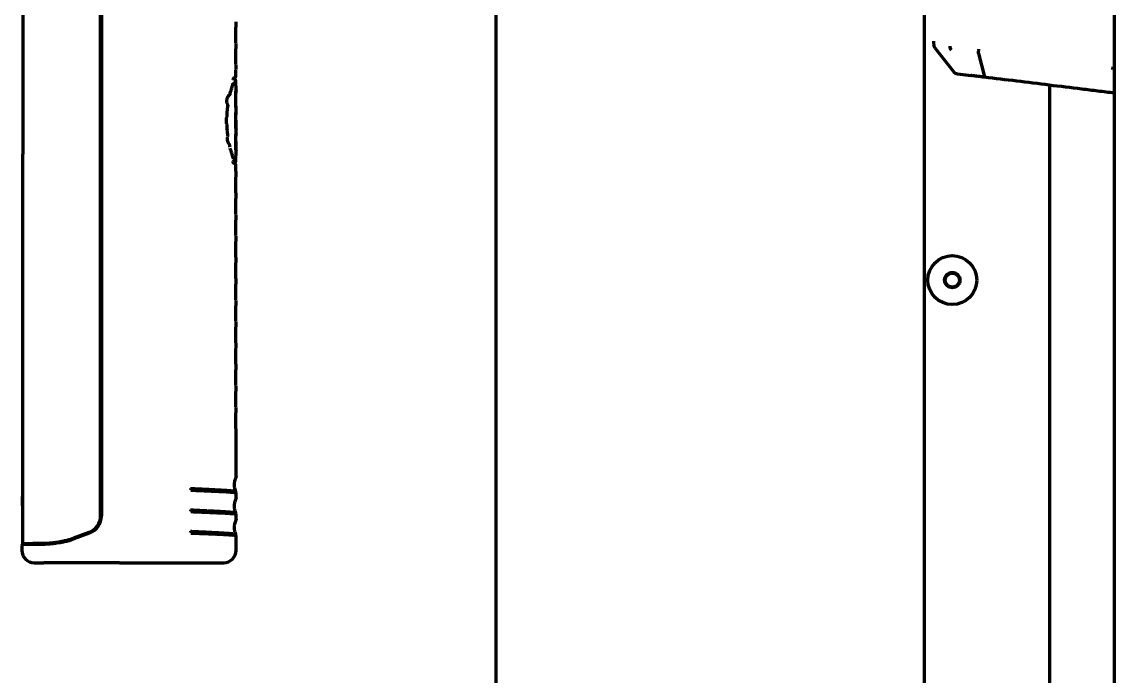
# Model space of a CAD drawing. Header units: inches. Extents: x -2405 to 7588, y 441 to 5654.
# Drawn here: x 473.9 to 652.4, y 3103.8 to 3210.8 of the extents above; entities that cross this region are included whole.
import ezdxf

# ---------------------------------------------------------------- set-up
doc = ezdxf.new("R2010")
doc.units = ezdxf.units.IN

msp = doc.modelspace()

# ---------------------------------------------------------------- linework, layer by layer
at = {"linetype": 'Continuous', "lineweight": 70}
for p, q in [((652.42, 4100.53), (652.42, 2435.33)), ((551.42, 2451.13), (551.42, 4099.13)), ((621.42, 2461.13), (621.42, 4099.13)), ((474.09, 3309.23), (474.09, 3189.13)), ((486.79, 3130.09), (486.79, 3304.64)), ((486.87, 3130.09), (486.87, 3304.64)), ((486.92, 3304.7), (486.92, 3130.03)), ((508.92, 3209.99), (508.92, 3210.76)), ((508.92, 3209.95), (508.92, 3209.99)), ((508.92, 3209.95), (508.92, 3209.96)), ((508.92, 3206.49), (508.92, 3207.26)), ((508.92, 3206.45), (508.92, 3206.49)), ((508.92, 3206.45), (508.92, 3206.46)), ((622.92, 3207.64), (622.92, 3207.11)), ((623.13, 3206.51), (626.15, 3202.65)), ((630.23, 3205.59), (631.19, 3202.03)), ((508.92, 3202.99), (508.92, 3203.76)), ((652.42, 3203.16), (651.98, 3203.21)), ((508.43, 3200.61), (508.46, 3200.72)), ((508.44, 3200.69), (508.45, 3200.78)), ((508.44, 3200.61), (508.44, 3200.69)), ((508.79, 3201.62), (508.8, 3201.7)), ((508.79, 3201.61), (508.79, 3201.62)), ((508.82, 3201.74), (508.88, 3201.89)), ((626.81, 3202.27), (628.97, 3202.01)), ((507.87, 3198.82), (507.88, 3198.91)), ((508.92, 3199.49), (508.92, 3200.26)), ((508.92, 3199.47), (508.92, 3199.49)), ((641.91, 2840.54), (641.91, 3200.42)), ((507.57, 3197.21), (507.56, 3197.22)), ((507.6, 3196.96), (507.58, 3197)), ((508.92, 3196.78), (508.92, 3196.76)), ((508.92, 3195.99), (508.92, 3196.76)), ((508.92, 3195.97), (508.92, 3195.99)), ((507.58, 3192.26), (507.6, 3192.29)), ((508.92, 3193.28), (508.92, 3193.26)), ((508.92, 3192.49), (508.92, 3193.26)), ((508.92, 3192.47), (508.92, 3192.49)), ((474.04, 3189.13), (474.09, 3189.13)), ((474.04, 3189.13), (474.04, 3125.5)), ((508.45, 3188.54), (508.43, 3188.64)), ((508.44, 3188.57), (508.44, 3188.65)), ((508.44, 3188.48), (508.45, 3188.51)), ((508.92, 3189.78), (508.92, 3189.76)), ((508.92, 3188.99), (508.92, 3189.76)), ((508.57, 3187.79), (508.47, 3187.73)), ((508.64, 3187.82), (508.79, 3187.9)), ((508.8, 3187.55), (508.79, 3187.64)), ((508.88, 3187.36), (508.82, 3187.52)), ((508.92, 3185.49), (508.92, 3186.26)), ((508.92, 3185.45), (508.92, 3185.49)), ((508.92, 3185.45), (508.92, 3185.46)), ((508.92, 3181.99), (508.92, 3182.76)), ((508.92, 3181.95), (508.92, 3181.99)), ((508.92, 3181.95), (508.92, 3181.96)), ((508.92, 3178.49), (508.92, 3179.26)), ((508.92, 3178.45), (508.92, 3178.49)), ((508.92, 3178.45), (508.92, 3178.46)), ((508.92, 3174.99), (508.92, 3175.76)), ((508.92, 3174.95), (508.92, 3174.99)), ((508.92, 3174.95), (508.92, 3174.96)), ((508.92, 3171.49), (508.92, 3172.26)), ((508.92, 3171.45), (508.92, 3171.49)), ((508.92, 3171.45), (508.92, 3171.46)), ((508.92, 3167.99), (508.92, 3168.76)), ((508.92, 3167.95), (508.92, 3167.99)), ((508.92, 3167.95), (508.92, 3167.96)), ((508.92, 3164.49), (508.92, 3165.26)), ((508.92, 3164.45), (508.92, 3164.49)), ((508.92, 3164.45), (508.92, 3164.46)), ((508.92, 3160.99), (508.92, 3161.76)), ((508.92, 3160.95), (508.92, 3160.99)), ((508.92, 3160.95), (508.92, 3160.96)), ((508.92, 3157.49), (508.92, 3158.26)), ((508.92, 3157.45), (508.92, 3157.46)), ((508.92, 3153.99), (508.92, 3154.76)), ((508.92, 3153.95), (508.92, 3153.99)), ((508.92, 3153.95), (508.92, 3153.96)), ((508.92, 3150.49), (508.92, 3151.26)), ((508.92, 3150.45), (508.92, 3150.49)), ((508.92, 3150.45), (508.92, 3150.46)), ((508.92, 3146.99), (508.92, 3147.76)), ((508.92, 3146.95), (508.92, 3146.99)), ((508.92, 3146.95), (508.92, 3146.96)), ((508.92, 3136.48), (508.92, 3144.26)), ((508.92, 3136.48), (508.91, 3136.38)), ((474.04, 3131.7), (474.04, 3133.18)), ((508.92, 3132.98), (508.91, 3132.88)), ((508.92, 3132.98), (508.92, 3133.77)), ((508.92, 3129.48), (508.91, 3129.38)), ((508.92, 3129.48), (508.92, 3130.27)), ((508.92, 3129.48), (508.92, 3129.48)), ((484.85, 3127.31), (482.36, 3126.4)), ((484.94, 3127.21), (482.4, 3126.28)), ((484.93, 3127.31), (482.44, 3126.4)), ((508.92, 3124.38), (508.92, 3126.77)), ((473.92, 3125.13), (473.92, 3124.38)), ((474.04, 3125.5), (475.7, 3125.5)), ((475.82, 3125.38), (474.17, 3125.38)), ((477.27, 3125.5), (475.7, 3125.5)), ((477.27, 3125.38), (475.82, 3125.38)), ((477.27, 3125.5), (477.98, 3125.5)), ((475.92, 3122.38), (477.52, 3122.38)), ((481.1, 3122.38), (477.52, 3122.38)), ((488.94, 3122.38), (481.1, 3122.38)), ((489.89, 3122.38), (488.94, 3122.38)), ((489.89, 3122.38), (506.92, 3122.38))]:
    msp.add_line(p, q, dxfattribs=at)
for radius in [4, 1.25, 1.15]:
    msp.add_circle((625.97, 3168.58), radius, dxfattribs=at)
for centre, radius, start, end in [((626.93, 3203.26), 1, 218, 263), ((508.42, 3133.77), 0.5, 11.4977, 24.7187), ((508.42, 3133.77), 0.5, 0.0006, 11.4977), ((483.92, 3130.03), 3, 290, 0), ((508.42, 3130.27), 0.5, 11.4977, 24.7187), ((508.42, 3130.27), 0.5, 0.0006, 11.4977), ((508.42, 3126.77), 0.5, 11.4978, 24.7187), ((508.42, 3126.77), 0.5, 0.0007, 11.4978), ((474.17, 3125.13), 0.25, 90, 180), ((475.92, 3124.38), 2, 180, 270), ((474.92, 3125.63), 0.25, 270, 329.9991), ((506.92, 3124.38), 2, 270, 0)]:
    msp.add_arc(centre, radius, start, end, dxfattribs=at)
for centre, major_axis, ratio, start_param, end_param in [((623.92, 3207.12), (-0.123, -0.992), 1, 4.84926, 5.498796), ((626.54, 3206.8), (0.122, 0.993), 0.961385, 1.688655, 2.356554), ((508.51, 3201.67), (-0.106, 0.227), 0.805237, 3.143468, 4.33809), ((508.63, 3188.08), (-0.236, -0.082), 0.981783, 1.278119, 2.802577), ((508.51, 3187.59), (-0.106, -0.227), 0.805237, 1.945096, 3.138722), ((483.84, 3130.09), (0, -2.96), 0.996917, 0.348075, 1.570796), ((483.92, 3130.09), (0, -2.96), 0.996917, 0.348075, 1.570796), ((477.27, 3140.38), (0, 15), 1, 3.385952, 3.490659), ((477.27, 3140.47), (0, 14.97), 0.996917, 3.390853, 3.489628)]:
    msp.add_ellipse(centre, major_axis=major_axis, ratio=ratio, start_param=start_param, end_param=end_param, dxfattribs=at)
for points, knots in [([(508.92, 3207.3), (508.92, 3207.3), (508.92, 3207.3), (508.91, 3207.34), (508.9, 3207.49), (508.89, 3207.82), (508.88, 3208.28), (508.87, 3208.79), (508.88, 3209.28), (508.9, 3209.67), (508.91, 3209.87), (508.92, 3209.94), (508.92, 3209.95), (508.92, 3209.95)], [0, 0, 0, 0, 0.010183, 0.070351, 0.180646, 0.300593, 0.425928, 0.557827, 0.693585, 0.815302, 0.931069, 0.992468, 1, 1, 1, 1]), ([(508.92, 3203.8), (508.92, 3203.8), (508.92, 3203.8), (508.91, 3203.84), (508.9, 3203.99), (508.89, 3204.32), (508.88, 3204.78), (508.87, 3205.29), (508.88, 3205.78), (508.9, 3206.17), (508.91, 3206.37), (508.92, 3206.44), (508.92, 3206.45), (508.92, 3206.45)], [0, 0, 0, 0, 0.010183, 0.070351, 0.180646, 0.300593, 0.425928, 0.557826, 0.693584, 0.815302, 0.931069, 0.992468, 1, 1, 1, 1]), ([(630.23, 3205.59), (630.24, 3205.64), (630.24, 3205.69), (630.25, 3205.79), (630.26, 3205.85), (630.27, 3205.97), (630.27, 3206.03), (630.29, 3206.16), (630.3, 3206.22), (630.3, 3206.29)], [0, 0, 0, 0, 0.25, 0.25, 0.5, 0.5, 0.75, 0.75, 1, 1, 1, 1]), ([(508.88, 3201.91), (508.88, 3202), (508.88, 3202.26), (508.9, 3202.61), (508.91, 3202.88), (508.92, 3202.96), (508.92, 3202.96), (508.92, 3202.96)], [0, 0, 0, 0, 0.157602, 0.463004, 0.724495, 0.976309, 1, 1, 1, 1]), ([(652.42, 3203.16), (652.42, 3202.98), (652.42, 3202.46), (652.42, 3201.77), (652.42, 3200.98), (652.42, 3200.28), (652.42, 3199.74), (652.42, 3199.35), (652.42, 3199.16), (652.42, 3199.13), (652.42, 3199.13)], [0, 0, 0, 0, 0.083425, 0.250275, 0.3337, 0.500551, 0.667401, 0.750826, 0.917676, 1, 1, 1, 1]), ([(507.98, 3199.09), (508.02, 3199.25), (508.06, 3199.4), (508.14, 3199.68), (508.18, 3199.82), (508.26, 3200.09), (508.3, 3200.22), (508.37, 3200.46), (508.41, 3200.58), (508.44, 3200.69)], [0, 0, 0, 0, 0.25, 0.25, 0.5, 0.5, 0.75, 0.75, 1, 1, 1, 1]), ([(508.65, 3201.63), (508.61, 3201.61), (508.54, 3201.56), (508.48, 3201.51), (508.44, 3201.45), (508.41, 3201.42), (508.39, 3201.38), (508.39, 3201.37), (508.38, 3201.36)], [0, 0, 0, 0, 0.300967, 0.601934, 0.601934, 0.902901, 0.902901, 1, 1, 1, 1]), ([(508.57, 3200.65), (508.57, 3200.66), (508.57, 3200.68), (508.58, 3200.71), (508.59, 3200.74), (508.6, 3200.76), (508.62, 3200.79), (508.64, 3200.82), (508.66, 3200.85), (508.68, 3200.87), (508.69, 3200.88)], [0, 0, 0, 0, 0.116141, 0.242406, 0.368672, 0.494938, 0.621203, 0.747469, 0.873734, 1, 1, 1, 1]), ([(508.62, 3201.44), (508.66, 3201.46), (508.72, 3201.5), (508.78, 3201.57), (508.79, 3201.61), (508.79, 3201.62)], [0, 0, 0, 0, 0.512303, 0.960909, 1, 1, 1, 1]), ([(508.88, 3201.17), (508.88, 3201.18), (508.88, 3201.19), (508.87, 3201.21), (508.85, 3201.22), (508.84, 3201.23)], [0, 0, 0, 0, 0.5, 0.5, 1, 1, 1, 1]), ([(508.92, 3200.26), (508.92, 3200.26), (508.92, 3200.27), (508.92, 3200.29), (508.91, 3200.32), (508.91, 3200.36), (508.91, 3200.43), (508.9, 3200.51), (508.9, 3200.63), (508.89, 3200.78), (508.88, 3200.96), (508.88, 3201.1), (508.88, 3201.17)], [0, 0, 0, 0, 0.091896, 0.192797, 0.293697, 0.394597, 0.495498, 0.596398, 0.697299, 0.798199, 0.8991, 1, 1, 1, 1]), ([(631.2, 3201.73), (631.18, 3201.74), (631.16, 3201.74), (631.13, 3201.74), (631.08, 3201.75), (630.97, 3201.76), (630.88, 3201.77), (630.69, 3201.8), (630.57, 3201.81), (630.42, 3201.83), (630.39, 3201.83), (630.33, 3201.84), (630.24, 3201.85), (630.16, 3201.86), (630, 3201.88), (629.89, 3201.89), (629.77, 3201.91), (629.74, 3201.91), (629.69, 3201.92), (629.62, 3201.93), (629.51, 3201.94), (629.43, 3201.95), (629.37, 3201.96), (629.35, 3201.96), (629.31, 3201.96), (629.3, 3201.97), (629.21, 3201.98), (629.15, 3201.99), (629.04, 3202), (629, 3202), (628.97, 3202.01)], [0, 0, 0, 0, 0.015625, 0.015625, 0.03125, 0.0625, 0.125, 0.125, 0.25, 0.25, 0.28125, 0.28125, 0.3125, 0.375, 0.375, 0.5, 0.5, 0.53125, 0.53125, 0.5625, 0.625, 0.6875, 0.6875, 0.71875, 0.71875, 0.75, 0.75, 0.875, 0.875, 1, 1, 1, 1]), ([(631.19, 3202.03), (631.18, 3201.98), (631.18, 3201.94), (631.18, 3201.89), (631.18, 3201.87), (631.18, 3201.84), (631.18, 3201.82), (631.18, 3201.79), (631.18, 3201.77), (631.19, 3201.75), (631.19, 3201.74), (631.19, 3201.74), (631.19, 3201.73), (631.19, 3201.73), (631.19, 3201.73), (631.19, 3201.73), (631.2, 3201.73), (631.2, 3201.73)], [0, 0, 0, 0, 0.25, 0.25, 0.375, 0.375, 0.5, 0.5, 0.75, 0.75, 0.875, 0.9375, 0.9375, 0.953125, 0.953125, 0.96875, 1, 1, 1, 1]), ([(652.42, 3199.13), (651.53, 3199.24), (650.65, 3199.35), (648.88, 3199.56), (648, 3199.67), (645.34, 3200), (643.57, 3200.21), (640.04, 3200.65), (638.27, 3200.87), (634.73, 3201.3), (632.96, 3201.52), (631.2, 3201.73)], [0, 0, 0, 0, 0.125, 0.125, 0.25, 0.25, 0.5, 0.5, 0.75, 0.75, 1, 1, 1, 1]), ([(507.56, 3197.22), (507.53, 3197.29), (507.5, 3197.37), (507.46, 3197.52), (507.45, 3197.6), (507.44, 3197.7), (507.43, 3197.71), (507.43, 3197.75), (507.43, 3197.77), (507.43, 3197.83), (507.43, 3197.87), (507.43, 3197.99), (507.44, 3198.06), (507.46, 3198.17), (507.47, 3198.21), (507.49, 3198.28), (507.5, 3198.32), (507.54, 3198.42), (507.57, 3198.49), (507.62, 3198.59), (507.64, 3198.62), (507.68, 3198.68), (507.71, 3198.71), (507.78, 3198.8), (507.83, 3198.86), (507.88, 3198.91)], [0, 0, 0, 0, 0.125, 0.125, 0.25, 0.25, 0.28125, 0.28125, 0.3125, 0.3125, 0.375, 0.375, 0.5, 0.5, 0.5625, 0.5625, 0.625, 0.625, 0.75, 0.75, 0.8125, 0.8125, 0.875, 0.875, 1, 1, 1, 1]), ([(508.92, 3196.76), (508.92, 3196.76), (508.92, 3196.77), (508.92, 3196.8), (508.91, 3196.84), (508.91, 3196.91), (508.9, 3197.01), (508.9, 3197.15), (508.89, 3197.34), (508.88, 3197.57), (508.88, 3197.85), (508.87, 3198.15), (508.88, 3198.42), (508.88, 3198.65), (508.89, 3198.85), (508.89, 3199.01), (508.9, 3199.14), (508.9, 3199.24), (508.91, 3199.33), (508.91, 3199.39), (508.91, 3199.45), (508.92, 3199.48), (508.92, 3199.49), (508.92, 3199.49)], [0, 0, 0, 0, 0.044196, 0.092141, 0.140087, 0.188032, 0.235978, 0.283923, 0.331869, 0.379814, 0.42776, 0.475705, 0.523651, 0.571596, 0.619542, 0.667487, 0.715433, 0.763378, 0.811324, 0.859269, 0.907215, 0.95516, 1, 1, 1, 1]), ([(508.92, 3199.49), (508.92, 3199.49), (508.92, 3199.49), (508.92, 3199.46), (508.91, 3199.42), (508.91, 3199.36), (508.9, 3199.27), (508.9, 3199.17), (508.9, 3199.11), (508.9, 3199.1)], [0, 0, 0, 0, 0.148383, 0.309827, 0.471271, 0.632715, 0.794159, 0.955603, 1, 1, 1, 1]), ([(507.45, 3195.51), (507.46, 3195.76), (507.48, 3196.01), (507.52, 3196.51), (507.55, 3196.75), (507.58, 3197)], [0, 0, 0, 0, 0.5, 0.5, 1, 1, 1, 1]), ([(507.59, 3196.93), (507.6, 3196.96), (507.61, 3197.05), (507.59, 3197.15), (507.57, 3197.2), (507.56, 3197.21)], [0, 0, 0, 0, 0.358046, 0.966022, 1, 1, 1, 1]), ([(508.9, 3196.99), (508.91, 3196.97), (508.91, 3196.92), (508.91, 3196.86), (508.91, 3196.81), (508.92, 3196.77), (508.92, 3196.76), (508.92, 3196.76)], [0, 0, 0, 0, 0.102612, 0.330798, 0.558984, 0.78717, 1, 1, 1, 1]), ([(507.41, 3194.05), (507.41, 3194.08), (507.4, 3194.1), (507.39, 3194.14), (507.39, 3194.16), (507.37, 3194.23), (507.37, 3194.28), (507.36, 3194.35), (507.36, 3194.38), (507.35, 3194.43), (507.35, 3194.45), (507.35, 3194.53), (507.34, 3194.58), (507.34, 3194.65), (507.35, 3194.68), (507.35, 3194.73), (507.35, 3194.75), (507.35, 3194.83), (507.36, 3194.88), (507.36, 3194.95), (507.37, 3194.98), (507.38, 3195.02), (507.38, 3195.05), (507.39, 3195.12), (507.4, 3195.16), (507.41, 3195.2)], [0, 0, 0, 0, 0.0625, 0.0625, 0.125, 0.125, 0.25, 0.25, 0.3125, 0.3125, 0.375, 0.375, 0.5, 0.5, 0.5625, 0.5625, 0.625, 0.625, 0.75, 0.75, 0.8125, 0.8125, 0.875, 0.875, 1, 1, 1, 1]), ([(507.41, 3195.2), (507.43, 3195.25), (507.44, 3195.3), (507.45, 3195.4), (507.45, 3195.45), (507.45, 3195.51)], [0, 0, 0, 0, 0.5, 0.5, 1, 1, 1, 1]), ([(508.92, 3193.26), (508.92, 3193.26), (508.92, 3193.27), (508.92, 3193.3), (508.91, 3193.34), (508.91, 3193.41), (508.9, 3193.51), (508.9, 3193.65), (508.89, 3193.84), (508.88, 3194.07), (508.88, 3194.35), (508.87, 3194.65), (508.88, 3194.92), (508.88, 3195.15), (508.89, 3195.35), (508.89, 3195.51), (508.9, 3195.64), (508.9, 3195.74), (508.91, 3195.83), (508.91, 3195.89), (508.91, 3195.95), (508.92, 3195.98), (508.92, 3195.99), (508.92, 3195.99)], [0, 0, 0, 0, 0.044196, 0.092141, 0.140087, 0.188032, 0.235978, 0.283923, 0.331869, 0.379814, 0.42776, 0.475705, 0.523651, 0.571596, 0.619542, 0.667487, 0.715433, 0.763378, 0.811324, 0.859269, 0.907215, 0.95516, 1, 1, 1, 1]), ([(508.92, 3195.99), (508.92, 3195.99), (508.92, 3195.99), (508.92, 3195.96), (508.91, 3195.92), (508.91, 3195.86), (508.9, 3195.77), (508.9, 3195.67), (508.9, 3195.61), (508.9, 3195.6)], [0, 0, 0, 0, 0.148383, 0.309827, 0.471271, 0.632715, 0.794159, 0.955603, 1, 1, 1, 1]), ([(507.58, 3192.26), (507.55, 3192.5), (507.52, 3192.75), (507.48, 3193.24), (507.46, 3193.49), (507.45, 3193.75)], [0, 0, 0, 0, 0.5, 0.5, 1, 1, 1, 1]), ([(508.87, 3194.71), (508.87, 3194.61), (508.87, 3194.4), (508.88, 3194.12), (508.89, 3193.88), (508.89, 3193.7), (508.9, 3193.55), (508.91, 3193.44), (508.91, 3193.36), (508.91, 3193.31), (508.92, 3193.27), (508.92, 3193.26), (508.92, 3193.26)], [0, 0, 0, 0, 0.100677, 0.201355, 0.302032, 0.40271, 0.503387, 0.604065, 0.704742, 0.80542, 0.906097, 1, 1, 1, 1]), ([(507.82, 3190.79), (507.8, 3190.81), (507.76, 3190.86), (507.72, 3190.93), (507.69, 3190.99), (507.66, 3191.04), (507.63, 3191.09), (507.61, 3191.14), (507.6, 3191.2), (507.58, 3191.25), (507.57, 3191.3), (507.55, 3191.35), (507.55, 3191.41), (507.54, 3191.46), (507.53, 3191.5), (507.53, 3191.55), (507.53, 3191.6), (507.53, 3191.64), (507.53, 3191.69), (507.53, 3191.74), (507.54, 3191.78), (507.54, 3191.83), (507.55, 3191.87), (507.56, 3191.9), (507.56, 3191.9)], [0, 0, 0, 0, 0.047087, 0.094174, 0.14126, 0.188347, 0.235434, 0.282521, 0.329608, 0.376694, 0.423781, 0.470868, 0.517955, 0.565042, 0.612128, 0.659215, 0.706302, 0.753389, 0.800476, 0.847562, 0.894649, 0.941736, 0.988823, 1, 1, 1, 1]), ([(508.92, 3189.76), (508.92, 3189.76), (508.92, 3189.77), (508.92, 3189.8), (508.91, 3189.84), (508.91, 3189.91), (508.9, 3190.01), (508.9, 3190.15), (508.89, 3190.34), (508.88, 3190.57), (508.88, 3190.85), (508.87, 3191.15), (508.88, 3191.42), (508.88, 3191.65), (508.89, 3191.85), (508.89, 3192.01), (508.9, 3192.14), (508.9, 3192.24), (508.91, 3192.33), (508.91, 3192.39), (508.91, 3192.45), (508.92, 3192.48), (508.92, 3192.49), (508.92, 3192.49)], [0, 0, 0, 0, 0.044196, 0.092141, 0.140087, 0.188032, 0.235978, 0.283923, 0.331869, 0.379814, 0.42776, 0.475705, 0.523651, 0.571596, 0.619542, 0.667487, 0.715433, 0.763378, 0.811324, 0.859269, 0.907215, 0.95516, 1, 1, 1, 1]), ([(508.92, 3192.49), (508.92, 3192.49), (508.92, 3192.49), (508.92, 3192.46), (508.91, 3192.42), (508.91, 3192.36), (508.9, 3192.27), (508.9, 3192.17), (508.9, 3192.11), (508.9, 3192.1)], [0, 0, 0, 0, 0.148383, 0.309827, 0.471271, 0.632715, 0.794159, 0.955603, 1, 1, 1, 1]), ([(508.44, 3188.57), (508.41, 3188.68), (508.37, 3188.8), (508.3, 3189.04), (508.26, 3189.17), (508.18, 3189.43), (508.14, 3189.57), (508.06, 3189.86), (508.02, 3190.01), (507.98, 3190.16)], [0, 0, 0, 0, 0.25, 0.25, 0.5, 0.5, 0.75, 0.75, 1, 1, 1, 1]), ([(508.87, 3191.21), (508.87, 3191.11), (508.87, 3190.9), (508.88, 3190.62), (508.89, 3190.38), (508.89, 3190.2), (508.9, 3190.05), (508.91, 3189.94), (508.91, 3189.86), (508.91, 3189.81), (508.92, 3189.77), (508.92, 3189.76), (508.92, 3189.76)], [0, 0, 0, 0, 0.100677, 0.201355, 0.302032, 0.40271, 0.503387, 0.604065, 0.704742, 0.80542, 0.906097, 1, 1, 1, 1]), ([(508.84, 3188.03), (508.85, 3188.04), (508.87, 3188.05), (508.88, 3188.06), (508.88, 3188.07), (508.88, 3188.08)], [0, 0, 0, 0, 0.5, 0.5, 1, 1, 1, 1]), ([(508.88, 3188.08), (508.88, 3188.15), (508.88, 3188.28), (508.89, 3188.45), (508.9, 3188.58), (508.9, 3188.69), (508.9, 3188.78), (508.91, 3188.85), (508.91, 3188.91), (508.91, 3188.95), (508.92, 3188.98), (508.92, 3188.99), (508.92, 3188.99)], [0, 0, 0, 0, 0.100692, 0.201383, 0.302075, 0.402766, 0.503458, 0.60415, 0.704841, 0.805533, 0.906224, 1, 1, 1, 1]), ([(508.65, 3187.63), (508.61, 3187.65), (508.54, 3187.7), (508.46, 3187.78), (508.41, 3187.83), (508.39, 3187.88), (508.38, 3187.9), (508.37, 3187.91), (508.37, 3187.91), (508.37, 3187.92)], [0, 0, 0, 0, 0.284091, 0.568182, 0.852273, 0.852273, 0.994318, 0.994318, 1, 1, 1, 1]), ([(508.78, 3187.64), (508.78, 3187.65), (508.77, 3187.69), (508.72, 3187.74), (508.67, 3187.79), (508.63, 3187.8), (508.62, 3187.81)], [0, 0, 0, 0, 0.167405, 0.479942, 0.80517, 1, 1, 1, 1]), ([(508.88, 3187.36), (508.87, 3187.39), (508.86, 3187.41), (508.83, 3187.48), (508.82, 3187.51), (508.8, 3187.55)], [0, 0, 0, 0, 0.5, 0.5, 1, 1, 1, 1]), ([(508.92, 3186.29), (508.92, 3186.3), (508.91, 3186.35), (508.9, 3186.61), (508.88, 3186.93), (508.88, 3187.15), (508.88, 3187.24)], [0, 0, 0, 0, 0.28298, 0.562894, 0.84839, 1, 1, 1, 1]), ([(508.92, 3182.8), (508.92, 3182.8), (508.92, 3182.8), (508.91, 3182.84), (508.9, 3182.99), (508.89, 3183.32), (508.88, 3183.78), (508.87, 3184.29), (508.88, 3184.78), (508.9, 3185.17), (508.91, 3185.37), (508.92, 3185.44), (508.92, 3185.45), (508.92, 3185.45)], [0, 0, 0, 0, 0.010183, 0.070351, 0.180646, 0.300593, 0.425928, 0.557827, 0.693585, 0.815302, 0.931069, 0.992468, 1, 1, 1, 1]), ([(508.92, 3179.3), (508.92, 3179.3), (508.92, 3179.3), (508.91, 3179.34), (508.9, 3179.49), (508.89, 3179.82), (508.88, 3180.28), (508.87, 3180.79), (508.88, 3181.28), (508.9, 3181.67), (508.91, 3181.87), (508.92, 3181.94), (508.92, 3181.95), (508.92, 3181.95)], [0, 0, 0, 0, 0.010183, 0.070351, 0.180646, 0.300593, 0.425928, 0.557826, 0.693584, 0.815302, 0.931069, 0.992467, 1, 1, 1, 1]), ([(508.92, 3175.8), (508.92, 3175.8), (508.92, 3175.8), (508.91, 3175.84), (508.9, 3175.99), (508.89, 3176.32), (508.88, 3176.78), (508.87, 3177.29), (508.88, 3177.78), (508.9, 3178.17), (508.91, 3178.37), (508.92, 3178.44), (508.92, 3178.45), (508.92, 3178.45)], [0, 0, 0, 0, 0.010183, 0.070351, 0.180646, 0.300593, 0.425928, 0.557827, 0.693585, 0.815302, 0.931069, 0.992468, 1, 1, 1, 1]), ([(508.92, 3172.3), (508.92, 3172.3), (508.92, 3172.3), (508.91, 3172.34), (508.9, 3172.49), (508.89, 3172.82), (508.88, 3173.28), (508.87, 3173.79), (508.88, 3174.28), (508.9, 3174.67), (508.91, 3174.87), (508.92, 3174.94), (508.92, 3174.95), (508.92, 3174.95)], [0, 0, 0, 0, 0.010183, 0.070351, 0.180646, 0.300593, 0.425928, 0.557827, 0.693585, 0.815302, 0.931069, 0.992468, 1, 1, 1, 1]), ([(508.92, 3168.8), (508.92, 3168.8), (508.92, 3168.8), (508.91, 3168.84), (508.9, 3168.99), (508.89, 3169.32), (508.88, 3169.78), (508.87, 3170.29), (508.88, 3170.78), (508.9, 3171.17), (508.91, 3171.37), (508.92, 3171.44), (508.92, 3171.45), (508.92, 3171.45)], [0, 0, 0, 0, 0.010183, 0.070351, 0.180646, 0.300593, 0.425928, 0.557827, 0.693585, 0.815302, 0.931069, 0.992468, 1, 1, 1, 1]), ([(508.92, 3165.3), (508.92, 3165.3), (508.92, 3165.3), (508.91, 3165.34), (508.9, 3165.49), (508.89, 3165.82), (508.88, 3166.28), (508.87, 3166.79), (508.88, 3167.28), (508.9, 3167.67), (508.91, 3167.87), (508.92, 3167.94), (508.92, 3167.95), (508.92, 3167.95)], [0, 0, 0, 0, 0.010183, 0.070351, 0.180646, 0.300593, 0.425928, 0.557826, 0.693585, 0.815302, 0.931069, 0.992468, 1, 1, 1, 1]), ([(508.92, 3161.8), (508.92, 3161.8), (508.92, 3161.8), (508.91, 3161.84), (508.9, 3161.99), (508.89, 3162.32), (508.88, 3162.78), (508.87, 3163.29), (508.88, 3163.78), (508.9, 3164.17), (508.91, 3164.37), (508.92, 3164.44), (508.92, 3164.45), (508.92, 3164.45)], [0, 0, 0, 0, 0.010183, 0.070351, 0.180646, 0.300593, 0.425928, 0.557827, 0.693585, 0.815302, 0.931069, 0.992468, 1, 1, 1, 1]), ([(508.92, 3158.3), (508.92, 3158.3), (508.92, 3158.3), (508.91, 3158.34), (508.9, 3158.49), (508.89, 3158.82), (508.88, 3159.28), (508.87, 3159.79), (508.88, 3160.28), (508.9, 3160.67), (508.91, 3160.87), (508.92, 3160.94), (508.92, 3160.95), (508.92, 3160.95)], [0, 0, 0, 0, 0.010183, 0.070351, 0.180646, 0.300593, 0.425928, 0.557826, 0.693584, 0.815302, 0.931069, 0.992467, 1, 1, 1, 1]), ([(508.92, 3154.8), (508.92, 3154.8), (508.92, 3154.8), (508.91, 3154.84), (508.9, 3154.99), (508.89, 3155.32), (508.88, 3155.78), (508.87, 3156.29), (508.88, 3156.78), (508.9, 3157.17), (508.91, 3157.37), (508.92, 3157.44), (508.92, 3157.45), (508.92, 3157.45)], [0, 0, 0, 0, 0.010183, 0.070351, 0.180646, 0.300593, 0.425928, 0.557827, 0.693585, 0.815302, 0.931069, 0.992468, 1, 1, 1, 1]), ([(508.92, 3151.3), (508.92, 3151.3), (508.92, 3151.3), (508.91, 3151.34), (508.9, 3151.49), (508.89, 3151.82), (508.88, 3152.28), (508.87, 3152.79), (508.88, 3153.28), (508.9, 3153.67), (508.91, 3153.87), (508.92, 3153.94), (508.92, 3153.95), (508.92, 3153.95)], [0, 0, 0, 0, 0.010183, 0.070351, 0.180646, 0.300593, 0.425928, 0.557827, 0.693585, 0.815303, 0.93107, 0.992469, 1, 1, 1, 1]), ([(508.92, 3147.8), (508.92, 3147.8), (508.92, 3147.8), (508.91, 3147.84), (508.9, 3147.99), (508.89, 3148.32), (508.88, 3148.78), (508.87, 3149.29), (508.88, 3149.78), (508.9, 3150.17), (508.91, 3150.37), (508.92, 3150.44), (508.92, 3150.45), (508.92, 3150.45)], [0, 0, 0, 0, 0.010183, 0.070351, 0.180646, 0.300593, 0.425928, 0.557826, 0.693584, 0.815302, 0.931069, 0.992467, 1, 1, 1, 1]), ([(508.92, 3144.3), (508.92, 3144.3), (508.92, 3144.3), (508.91, 3144.34), (508.9, 3144.49), (508.89, 3144.82), (508.88, 3145.28), (508.87, 3145.79), (508.88, 3146.28), (508.9, 3146.67), (508.91, 3146.87), (508.92, 3146.94), (508.92, 3146.95), (508.92, 3146.95)], [0, 0, 0, 0, 0.010183, 0.070351, 0.180646, 0.300593, 0.425928, 0.557827, 0.693585, 0.815303, 0.93107, 0.992468, 1, 1, 1, 1]), ([(508.87, 3136.27), (508.85, 3136.23), (508.83, 3136.18), (508.79, 3136.09), (508.78, 3136.04), (508.73, 3135.9), (508.7, 3135.8), (508.67, 3135.65), (508.66, 3135.6), (508.64, 3135.51), (508.63, 3135.41), (508.62, 3135.29), (508.62, 3135.2), (508.62, 3135.17), (508.62, 3135.15), (508.62, 3135.14), (508.62, 3135.13)], [0, 0, 0, 0, 0.125, 0.125, 0.25, 0.25, 0.5, 0.5, 0.625, 0.625, 0.75, 0.875, 0.9375, 0.96875, 0.96875, 1, 1, 1, 1]), ([(508.92, 3136.48), (508.92, 3136.45), (508.91, 3136.41), (508.9, 3136.34), (508.89, 3136.31), (508.87, 3136.28)], [0, 0, 0, 0, 0.5, 0.5, 1, 1, 1, 1]), ([(508.87, 3133.98), (508.87, 3133.99), (508.85, 3134), (508.75, 3134.03), (508.59, 3134.05), (508.45, 3134.07), (508.33, 3134.08), (508.26, 3134.09), (508.19, 3134.1), (508.14, 3134.1), (508.12, 3134.1), (507.99, 3134.12), (507.76, 3134.14), (507.37, 3134.16), (507.08, 3134.18), (506.76, 3134.2), (506.59, 3134.21), (506.33, 3134.23), (506.24, 3134.23), (506.05, 3134.24), (505.95, 3134.25), (505.66, 3134.26), (505.26, 3134.28), (504.82, 3134.31), (504.48, 3134.32), (504.3, 3134.33), (504.12, 3134.34), (504, 3134.35), (503.94, 3134.35), (503.64, 3134.36), (503.14, 3134.39), (502.61, 3134.41), (502.2, 3134.43), (502.06, 3134.44), (501.85, 3134.45), (501.78, 3134.45), (501.67, 3134.46), (501.62, 3134.46), (501.56, 3134.46), (501.53, 3134.46), (501.51, 3134.46), (501.5, 3134.46), (501.5, 3134.46), (501.5, 3134.46), (501.5, 3134.46), (501.5, 3134.46), (501.5, 3134.46)], [0, 0, 0, 0, 0.0625, 0.125, 0.1875, 0.25, 0.25, 0.28125, 0.296875, 0.296875, 0.3125, 0.3125, 0.375, 0.4375, 0.5, 0.5, 0.5625, 0.5625, 0.59375, 0.59375, 0.625, 0.625, 0.6875, 0.75, 0.75, 0.78125, 0.796875, 0.796875, 0.8125, 0.8125, 0.875, 0.9375, 0.9375, 0.96875, 0.96875, 0.984375, 0.984375, 0.992188, 0.996094, 0.998047, 0.999023, 0.999512, 0.999756, 0.999878, 0.999878, 1, 1, 1, 1]), ([(508.62, 3135.13), (508.61, 3135.04), (508.62, 3134.9), (508.64, 3134.75), (508.66, 3134.65), (508.67, 3134.6), (508.7, 3134.45), (508.73, 3134.36), (508.78, 3134.21), (508.79, 3134.17), (508.83, 3134.07), (508.85, 3134.03), (508.87, 3133.98)], [0, 0, 0, 0, 0.25, 0.375, 0.375, 0.5, 0.5, 0.75, 0.75, 0.875, 0.875, 1, 1, 1, 1]), ([(508.92, 3133.77), (508.92, 3133.78), (508.89, 3133.79), (508.8, 3133.81), (508.64, 3133.83), (508.49, 3133.85), (508.37, 3133.86), (508.3, 3133.87), (508.23, 3133.87), (508.18, 3133.88), (508.16, 3133.88), (508.03, 3133.89), (507.81, 3133.91), (507.54, 3133.92), (507.26, 3133.94), (507.11, 3133.95), (506.79, 3133.97), (506.63, 3133.97), (506.4, 3133.98), (506.36, 3133.99), (506.27, 3133.99), (506.22, 3133.99), (506.08, 3134), (505.98, 3134), (505.69, 3134.02), (505.28, 3134.03), (504.63, 3134.06), (503.93, 3134.09), (503.18, 3134.12), (502.65, 3134.14), (502.11, 3134.16), (501.83, 3134.17), (501.55, 3134.18)], [0, 0, 0, 0, 0.0625, 0.125, 0.1875, 0.25, 0.25, 0.28125, 0.296875, 0.296875, 0.3125, 0.3125, 0.375, 0.4375, 0.4375, 0.5, 0.5, 0.5625, 0.5625, 0.578125, 0.578125, 0.59375, 0.59375, 0.625, 0.625, 0.6875, 0.75, 0.8125, 0.875, 0.9375, 0.9375, 1, 1, 1, 1]), ([(508.87, 3132.77), (508.85, 3132.73), (508.83, 3132.68), (508.79, 3132.59), (508.78, 3132.54), (508.73, 3132.4), (508.7, 3132.3), (508.67, 3132.15), (508.66, 3132.1), (508.64, 3132.01), (508.63, 3131.91), (508.62, 3131.79), (508.62, 3131.7), (508.62, 3131.67), (508.62, 3131.65), (508.62, 3131.64), (508.62, 3131.63)], [0, 0, 0, 0, 0.125, 0.125, 0.25, 0.25, 0.5, 0.5, 0.625, 0.625, 0.75, 0.875, 0.9375, 0.96875, 0.96875, 1, 1, 1, 1]), ([(508.92, 3133.77), (508.92, 3133.81), (508.91, 3133.84), (508.9, 3133.91), (508.89, 3133.95), (508.87, 3133.98)], [0, 0, 0, 0, 0.5, 0.5, 1, 1, 1, 1]), ([(508.92, 3133.77), (508.92, 3133.81), (508.91, 3133.84), (508.9, 3133.91), (508.89, 3133.95), (508.87, 3133.98)], [0, 0, 0, 0, 0.5, 0.5, 1, 1, 1, 1]), ([(508.92, 3132.98), (508.92, 3132.95), (508.91, 3132.91), (508.9, 3132.84), (508.89, 3132.81), (508.87, 3132.78)], [0, 0, 0, 0, 0.5, 0.5, 1, 1, 1, 1]), ([(508.87, 3130.48), (508.87, 3130.49), (508.85, 3130.5), (508.75, 3130.53), (508.59, 3130.55), (508.45, 3130.57), (508.33, 3130.58), (508.26, 3130.59), (508.19, 3130.6), (508.14, 3130.6), (508.12, 3130.6), (507.99, 3130.62), (507.76, 3130.64), (507.37, 3130.66), (507.08, 3130.68), (506.76, 3130.7), (506.59, 3130.71), (506.33, 3130.73), (506.24, 3130.73), (506.05, 3130.74), (505.95, 3130.75), (505.66, 3130.76), (505.26, 3130.78), (504.82, 3130.81), (504.48, 3130.82), (504.3, 3130.83), (504.12, 3130.84), (504, 3130.85), (503.94, 3130.85), (503.64, 3130.86), (503.14, 3130.89), (502.61, 3130.91), (502.2, 3130.93), (502.06, 3130.94), (501.85, 3130.95), (501.78, 3130.95), (501.67, 3130.96), (501.62, 3130.96), (501.56, 3130.96), (501.53, 3130.96), (501.51, 3130.96), (501.5, 3130.96), (501.5, 3130.96), (501.5, 3130.96), (501.5, 3130.96), (501.5, 3130.96), (501.5, 3130.96)], [0, 0, 0, 0, 0.0625, 0.125, 0.1875, 0.25, 0.25, 0.28125, 0.296875, 0.296875, 0.3125, 0.3125, 0.375, 0.4375, 0.5, 0.5, 0.5625, 0.5625, 0.59375, 0.59375, 0.625, 0.625, 0.6875, 0.75, 0.75, 0.78125, 0.796875, 0.796875, 0.8125, 0.8125, 0.875, 0.9375, 0.9375, 0.96875, 0.96875, 0.984375, 0.984375, 0.992187, 0.996094, 0.998047, 0.999023, 0.999512, 0.999756, 0.999878, 0.999878, 1, 1, 1, 1]), ([(508.62, 3131.63), (508.61, 3131.54), (508.62, 3131.4), (508.64, 3131.25), (508.66, 3131.15), (508.67, 3131.1), (508.7, 3130.95), (508.73, 3130.86), (508.78, 3130.71), (508.79, 3130.67), (508.83, 3130.57), (508.85, 3130.53), (508.87, 3130.48)], [0, 0, 0, 0, 0.25, 0.375, 0.375, 0.5, 0.5, 0.75, 0.75, 0.875, 0.875, 1, 1, 1, 1]), ([(508.92, 3130.27), (508.92, 3130.28), (508.89, 3130.29), (508.8, 3130.31), (508.64, 3130.33), (508.49, 3130.35), (508.37, 3130.36), (508.3, 3130.37), (508.23, 3130.37), (508.18, 3130.38), (508.16, 3130.38), (508.03, 3130.39), (507.81, 3130.41), (507.54, 3130.42), (507.26, 3130.44), (507.11, 3130.45), (506.79, 3130.47), (506.63, 3130.47), (506.4, 3130.48), (506.36, 3130.49), (506.27, 3130.49), (506.22, 3130.49), (506.08, 3130.5), (505.98, 3130.5), (505.69, 3130.52), (505.28, 3130.53), (504.63, 3130.56), (503.93, 3130.59), (503.18, 3130.62), (502.65, 3130.64), (502.11, 3130.66), (501.83, 3130.67), (501.55, 3130.68)], [0, 0, 0, 0, 0.0625, 0.125, 0.1875, 0.25, 0.25, 0.28125, 0.296875, 0.296875, 0.3125, 0.3125, 0.375, 0.4375, 0.4375, 0.5, 0.5, 0.5625, 0.5625, 0.578125, 0.578125, 0.59375, 0.59375, 0.625, 0.625, 0.6875, 0.75, 0.8125, 0.875, 0.9375, 0.9375, 1, 1, 1, 1]), ([(508.87, 3129.27), (508.85, 3129.23), (508.83, 3129.18), (508.79, 3129.09), (508.78, 3129.04), (508.73, 3128.9), (508.7, 3128.8), (508.67, 3128.65), (508.66, 3128.6), (508.64, 3128.51), (508.63, 3128.41), (508.62, 3128.29), (508.62, 3128.2), (508.62, 3128.17), (508.62, 3128.15), (508.62, 3128.14), (508.62, 3128.13)], [0, 0, 0, 0, 0.125, 0.125, 0.25, 0.25, 0.5, 0.5, 0.625, 0.625, 0.75, 0.875, 0.9375, 0.96875, 0.96875, 1, 1, 1, 1]), ([(508.92, 3130.27), (508.92, 3130.31), (508.91, 3130.34), (508.9, 3130.41), (508.89, 3130.45), (508.87, 3130.48)], [0, 0, 0, 0, 0.5, 0.5, 1, 1, 1, 1]), ([(508.92, 3130.27), (508.92, 3130.31), (508.91, 3130.34), (508.9, 3130.41), (508.89, 3130.45), (508.87, 3130.48)], [0, 0, 0, 0, 0.5, 0.5, 1, 1, 1, 1]), ([(508.92, 3129.48), (508.92, 3129.45), (508.91, 3129.41), (508.9, 3129.34), (508.89, 3129.31), (508.87, 3129.28)], [0, 0, 0, 0, 0.5, 0.5, 1, 1, 1, 1]), ([(508.92, 3129.48), (508.92, 3129.45), (508.91, 3129.41), (508.9, 3129.34), (508.89, 3129.31), (508.87, 3129.27)], [0, 0, 0, 0, 0.5, 0.5, 1, 1, 1, 1]), ([(508.87, 3126.98), (508.87, 3126.99), (508.85, 3127), (508.75, 3127.03), (508.59, 3127.05), (508.45, 3127.07), (508.33, 3127.08), (508.26, 3127.09), (508.19, 3127.1), (508.14, 3127.1), (508.12, 3127.1), (507.99, 3127.12), (507.76, 3127.14), (507.37, 3127.16), (507.08, 3127.18), (506.76, 3127.2), (506.59, 3127.21), (506.33, 3127.23), (506.24, 3127.23), (506.05, 3127.24), (505.95, 3127.25), (505.66, 3127.26), (505.26, 3127.28), (504.82, 3127.31), (504.48, 3127.32), (504.3, 3127.33), (504.12, 3127.34), (504, 3127.35), (503.94, 3127.35), (503.64, 3127.36), (503.14, 3127.39), (502.61, 3127.41), (502.2, 3127.43), (502.06, 3127.44), (501.85, 3127.45), (501.78, 3127.45), (501.67, 3127.46), (501.62, 3127.46), (501.56, 3127.46), (501.53, 3127.46), (501.51, 3127.46), (501.5, 3127.46), (501.5, 3127.46), (501.5, 3127.46), (501.5, 3127.46), (501.5, 3127.46), (501.5, 3127.46)], [0, 0, 0, 0, 0.0625, 0.125, 0.1875, 0.25, 0.25, 0.28125, 0.296875, 0.296875, 0.3125, 0.3125, 0.375, 0.4375, 0.5, 0.5, 0.5625, 0.5625, 0.59375, 0.59375, 0.625, 0.625, 0.6875, 0.75, 0.75, 0.78125, 0.796875, 0.796875, 0.8125, 0.8125, 0.875, 0.9375, 0.9375, 0.96875, 0.96875, 0.984375, 0.984375, 0.992188, 0.996094, 0.998047, 0.999023, 0.999512, 0.999756, 0.999878, 0.999878, 1, 1, 1, 1]), ([(508.62, 3128.13), (508.61, 3128.04), (508.62, 3127.9), (508.64, 3127.75), (508.66, 3127.65), (508.67, 3127.6), (508.7, 3127.45), (508.73, 3127.36), (508.78, 3127.21), (508.79, 3127.17), (508.83, 3127.07), (508.85, 3127.03), (508.87, 3126.98)], [0, 0, 0, 0, 0.25, 0.375, 0.375, 0.5, 0.5, 0.75, 0.75, 0.875, 0.875, 1, 1, 1, 1]), ([(480.95, 3125.97), (480.87, 3125.94), (480.78, 3125.92), (480.66, 3125.89), (480.61, 3125.88), (480.53, 3125.86), (480.49, 3125.85), (480.28, 3125.81), (480.11, 3125.78), (479.78, 3125.72), (479.62, 3125.69), (479.29, 3125.64), (479.13, 3125.62), (478.94, 3125.6), (478.9, 3125.59), (478.82, 3125.58), (478.78, 3125.58), (478.66, 3125.57), (478.59, 3125.56), (478.36, 3125.54), (478.21, 3125.53), (477.93, 3125.52), (477.79, 3125.51), (477.53, 3125.5), (477.4, 3125.5), (477.27, 3125.5)], [0, 0, 0, 0, 0.0625, 0.0625, 0.09375, 0.09375, 0.125, 0.125, 0.25, 0.25, 0.375, 0.375, 0.5, 0.5, 0.53125, 0.53125, 0.5625, 0.5625, 0.625, 0.625, 0.75, 0.75, 0.875, 0.875, 1, 1, 1, 1]), ([(480.9, 3125.82), (480.73, 3125.78), (480.57, 3125.74), (480.36, 3125.7), (480.31, 3125.69), (480.23, 3125.67), (480.19, 3125.66), (480.06, 3125.64), (479.98, 3125.62), (479.73, 3125.58), (479.57, 3125.55), (479.33, 3125.52), (479.25, 3125.51), (479.09, 3125.49), (479.01, 3125.48), (478.78, 3125.45), (478.63, 3125.44), (478.33, 3125.41), (478.19, 3125.41), (477.91, 3125.39), (477.78, 3125.39), (477.62, 3125.38), (477.58, 3125.38), (477.52, 3125.38), (477.42, 3125.38), (477.33, 3125.38), (477.27, 3125.38)], [0, 0, 0, 0, 0.125, 0.125, 0.15625, 0.15625, 0.1875, 0.1875, 0.25, 0.25, 0.375, 0.375, 0.4375, 0.4375, 0.5, 0.5, 0.625, 0.625, 0.75, 0.75, 0.875, 0.875, 0.90625, 0.90625, 0.9375, 1, 1, 1, 1]), ([(481.03, 3125.97), (480.96, 3125.94), (480.89, 3125.92), (480.75, 3125.88), (480.68, 3125.86), (480.47, 3125.81), (480.34, 3125.78), (480.06, 3125.72), (479.93, 3125.69), (479.66, 3125.64), (479.49, 3125.61), (479.33, 3125.59), (479.27, 3125.58), (479.23, 3125.58), (479.14, 3125.57), (479.07, 3125.56), (478.88, 3125.54), (478.76, 3125.53), (478.53, 3125.52), (478.41, 3125.51), (478.19, 3125.5), (478.08, 3125.5), (477.98, 3125.5)], [0, 0, 0, 0, 0.0625, 0.0625, 0.125, 0.125, 0.25, 0.25, 0.375, 0.375, 0.5, 0.53125, 0.53125, 0.5625, 0.5625, 0.625, 0.625, 0.75, 0.75, 0.875, 0.875, 1, 1, 1, 1]), ([(508.92, 3126.77), (508.92, 3126.78), (508.89, 3126.79), (508.8, 3126.81), (508.64, 3126.83), (508.49, 3126.85), (508.37, 3126.86), (508.3, 3126.87), (508.23, 3126.87), (508.18, 3126.88), (508.16, 3126.88), (508.03, 3126.89), (507.81, 3126.91), (507.54, 3126.92), (507.26, 3126.94), (507.11, 3126.95), (506.79, 3126.97), (506.63, 3126.97), (506.4, 3126.98), (506.36, 3126.99), (506.27, 3126.99), (506.22, 3126.99), (506.08, 3127), (505.98, 3127), (505.69, 3127.02), (505.28, 3127.03), (504.63, 3127.06), (503.93, 3127.09), (503.18, 3127.12), (502.65, 3127.14), (502.11, 3127.16), (501.83, 3127.17), (501.55, 3127.18)], [0, 0, 0, 0, 0.0625, 0.125, 0.1875, 0.25, 0.25, 0.28125, 0.296875, 0.296875, 0.3125, 0.3125, 0.375, 0.4375, 0.4375, 0.5, 0.5, 0.5625, 0.5625, 0.578125, 0.578125, 0.59375, 0.59375, 0.625, 0.625, 0.6875, 0.75, 0.8125, 0.875, 0.9375, 0.9375, 1, 1, 1, 1]), ([(508.92, 3126.77), (508.92, 3126.81), (508.91, 3126.84), (508.9, 3126.91), (508.89, 3126.95), (508.87, 3126.98)], [0, 0, 0, 0, 0.5, 0.5, 1, 1, 1, 1]), ([(508.92, 3126.77), (508.92, 3126.81), (508.91, 3126.84), (508.9, 3126.91), (508.89, 3126.95), (508.87, 3126.98)], [0, 0, 0, 0, 0.5, 0.5, 1, 1, 1, 1])]:
    msp.add_open_spline(points, degree=3, knots=knots, dxfattribs=at)
for points, degree in [([(508.88, 3208.81), (508.88, 3208.88), (508.88, 3208.95), (508.88, 3209.02)], 3), ([(508.92, 3207.3), (508.92, 3207.3), (508.92, 3207.3)], 2), ([(508.88, 3205.31), (508.88, 3205.38), (508.88, 3205.45), (508.88, 3205.52)], 3), ([(508.92, 3203.8), (508.92, 3203.8), (508.92, 3203.8)], 2), ([(508.72, 3201.67), (508.7, 3201.65), (508.67, 3201.64), (508.65, 3201.63)], 3), ([(508.8, 3201.7), (508.83, 3201.78), (508.86, 3201.85), (508.88, 3201.89)], 3), ([(508.88, 3201.97), (508.88, 3202.05), (508.88, 3202.12), (508.88, 3202.19)], 3), ([(508.88, 3201.89), (508.88, 3201.91)], 1), ([(507.86, 3198.83), (507.96, 3198.91), (507.99, 3199.03)], 2), ([(507.62, 3197.03), (507.62, 3197.04), (507.62, 3197.07), (507.62, 3197.12), (507.61, 3197.15), (507.61, 3197.17)], 3), ([(507.46, 3193.76), (507.46, 3193.86), (507.44, 3193.96)], 2), ([(507.56, 3192.07), (507.62, 3192.17), (507.59, 3192.29)], 2), ([(507.88, 3190.66), (507.87, 3190.68), (507.87, 3190.7), (507.86, 3190.73), (507.84, 3190.76), (507.83, 3190.78), (507.82, 3190.79)], 3), ([(507.96, 3190.29), (507.93, 3190.41), (507.9, 3190.54), (507.88, 3190.66)], 3), ([(508.45, 3188.46), (508.45, 3188.47)], 1), ([(508.54, 3188.14), (508.54, 3188.15), (508.53, 3188.17), (508.51, 3188.19), (508.5, 3188.21), (508.49, 3188.22)], 3), ([(508.69, 3188.38), (508.68, 3188.38), (508.67, 3188.4), (508.65, 3188.43), (508.63, 3188.45), (508.61, 3188.48), (508.6, 3188.51), (508.59, 3188.54), (508.58, 3188.56), (508.57, 3188.6), (508.57, 3188.63), (508.57, 3188.67), (508.57, 3188.7), (508.57, 3188.73), (508.57, 3188.75)], 3), ([(508.72, 3187.59), (508.71, 3187.6), (508.68, 3187.61), (508.66, 3187.62), (508.65, 3187.63)], 3), ([(508.88, 3187.24), (508.88, 3187.36)], 1), ([(508.88, 3184.31), (508.88, 3184.38), (508.88, 3184.45), (508.88, 3184.52)], 3), ([(508.92, 3182.8), (508.92, 3182.8), (508.92, 3182.8)], 2), ([(508.88, 3180.81), (508.88, 3180.88), (508.88, 3180.95), (508.88, 3181.02)], 3), ([(508.92, 3179.3), (508.92, 3179.3), (508.92, 3179.3)], 2), ([(508.88, 3177.31), (508.88, 3177.38), (508.88, 3177.45), (508.88, 3177.52)], 3), ([(508.92, 3175.8), (508.92, 3175.8), (508.92, 3175.8)], 2), ([(508.88, 3173.81), (508.88, 3173.88), (508.88, 3173.95), (508.88, 3174.02)], 3), ([(508.92, 3172.3), (508.92, 3172.3), (508.92, 3172.3)], 2), ([(508.88, 3170.31), (508.88, 3170.38), (508.88, 3170.45), (508.88, 3170.52)], 3), ([(508.92, 3168.8), (508.92, 3168.8), (508.92, 3168.8)], 2), ([(508.88, 3166.81), (508.88, 3166.88), (508.88, 3166.95), (508.88, 3167.02)], 3), ([(508.92, 3165.3), (508.92, 3165.3), (508.92, 3165.3)], 2), ([(508.88, 3163.31), (508.88, 3163.38), (508.88, 3163.45), (508.88, 3163.52)], 3), ([(508.92, 3161.8), (508.92, 3161.8), (508.92, 3161.8)], 2), ([(508.88, 3159.81), (508.88, 3159.88), (508.88, 3159.95), (508.88, 3160.02)], 3), ([(508.92, 3158.3), (508.92, 3158.3), (508.92, 3158.3)], 2), ([(508.88, 3156.31), (508.88, 3156.38), (508.88, 3156.45), (508.88, 3156.52)], 3), ([(508.92, 3154.8), (508.92, 3154.8), (508.92, 3154.8)], 2), ([(508.88, 3152.81), (508.88, 3152.88), (508.88, 3152.95), (508.88, 3153.02)], 3), ([(508.92, 3151.3), (508.92, 3151.3), (508.92, 3151.3)], 2), ([(508.88, 3149.31), (508.88, 3149.38), (508.88, 3149.45), (508.88, 3149.52)], 3), ([(508.92, 3147.8), (508.92, 3147.8), (508.92, 3147.8)], 2), ([(508.88, 3145.81), (508.88, 3145.88), (508.88, 3145.95), (508.88, 3146.02)], 3), ([(508.92, 3144.3), (508.92, 3144.3), (508.92, 3144.3)], 2)]:
    msp.add_open_spline(points, degree=degree, dxfattribs=at)

doc.saveas('drawing.dxf')
